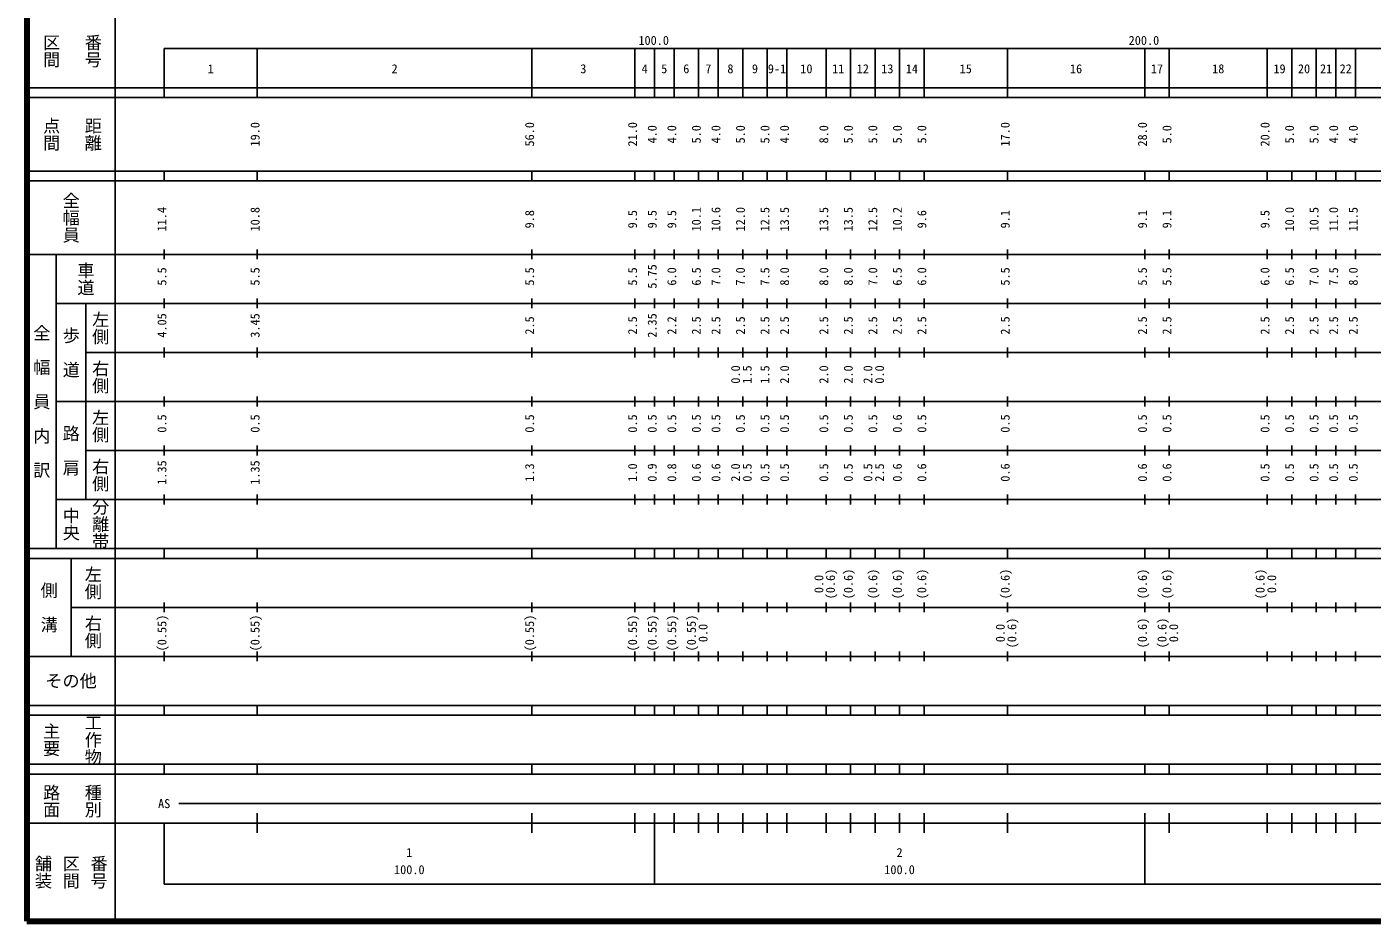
# Model space of a CAD drawing. Units: millimetres on the paper, enlarged 1000 times. Extents: x 40000 to 680000, y 20000 to 380000.
# Drawn here: x 40000 to 314382, y 20000 to 202409 of the extents above; entities that cross this region are included whole.
import ezdxf
from ezdxf.enums import TextEntityAlignment as Align

# ---------------------------------------------------------------- set-up
doc = ezdxf.new("R2010")
doc.units = ezdxf.units.MM
doc.header["$LTSCALE"] = 1000
doc.layers.add('M-TTL', color=2, linetype='Continuous', lineweight=140)
doc.layers.add('M-TTL-BAND', color=7, linetype='Continuous', lineweight=25)
doc.styles.add('@ＭＳ ゴシック', font='')
doc.styles.add('ＭＳ ゴシック', font='')
doc.styles.get('@ＭＳ ゴシック').set_extended_font_data('@MS Gothic')
doc.styles.get('ＭＳ ゴシック').set_extended_font_data('MS Gothic')

msp = doc.modelspace()

# ---------------------------------------------------------------- linework, layer by layer
at = {"layer": 'M-TTL'}
for p, q in [((40000, 380000), (40000, 20000)), ((40000, 20000), (680000, 20000))]:
    msp.add_line(p, q, dxfattribs=at)
at = {"layer": 'M-TTL-BAND'}
for p, q in [((58000, 370000), (58000, 20000)), ((68000, 198000), (579000, 198000)), ((68000, 198000), (68000, 188000)), ((87000, 188000), (87000, 198000)), ((143000, 188000), (143000, 198000)), ((164000, 188000), (164000, 198000)), ((168000, 188000), (168000, 198000)), ((172000, 188000), (172000, 198000)), ((177000, 188000), (177000, 198000)), ((181000, 188000), (181000, 198000)), ((186000, 188000), (186000, 198000)), ((191000, 188000), (191000, 198000)), ((195000, 188000), (195000, 198000)), ((203000, 188000), (203000, 198000)), ((208000, 188000), (208000, 198000)), ((213000, 188000), (213000, 198000)), ((218000, 188000), (218000, 198000)), ((223000, 188000), (223000, 198000)), ((240000, 188000), (240000, 198000)), ((268000, 188000), (268000, 198000)), ((273000, 188000), (273000, 198000)), ((293000, 188000), (293000, 198000)), ((298000, 188000), (298000, 198000)), ((303000, 188000), (303000, 198000)), ((307000, 188000), (307000, 198000)), ((311000, 188000), (311000, 198000)), ((40000, 190000), (579000, 190000)), ((40000, 188000), (579000, 188000)), ((40000, 173000), (579000, 173000)), ((68000, 171000), (68000, 173000)), ((87000, 171000), (87000, 173000)), ((143000, 171000), (143000, 173000)), ((164000, 171000), (164000, 173000)), ((168000, 171000), (168000, 173000)), ((172000, 171000), (172000, 173000)), ((177000, 171000), (177000, 173000)), ((181000, 171000), (181000, 173000)), ((186000, 171000), (186000, 173000)), ((191000, 171000), (191000, 173000)), ((195000, 171000), (195000, 173000)), ((203000, 171000), (203000, 173000)), ((208000, 171000), (208000, 173000)), ((213000, 171000), (213000, 173000)), ((218000, 171000), (218000, 173000)), ((223000, 171000), (223000, 173000)), ((240000, 171000), (240000, 173000)), ((268000, 171000), (268000, 173000)), ((273000, 171000), (273000, 173000)), ((293000, 171000), (293000, 173000)), ((298000, 171000), (298000, 173000)), ((303000, 171000), (303000, 173000)), ((307000, 171000), (307000, 173000)), ((311000, 171000), (311000, 173000)), ((40000, 171000), (579000, 171000)), ((68000, 155000), (68000, 157000)), ((87000, 155000), (87000, 157000)), ((143000, 155000), (143000, 157000)), ((164000, 155000), (164000, 157000)), ((168000, 155000), (168000, 157000)), ((172000, 155000), (172000, 157000)), ((177000, 155000), (177000, 157000)), ((181000, 155000), (181000, 157000)), ((186000, 155000), (186000, 157000)), ((191000, 155000), (191000, 157000)), ((195000, 155000), (195000, 157000)), ((203000, 155000), (203000, 157000)), ((208000, 155000), (208000, 157000)), ((213000, 155000), (213000, 157000)), ((218000, 155000), (218000, 157000)), ((223000, 155000), (223000, 157000)), ((240000, 155000), (240000, 157000)), ((268000, 155000), (268000, 157000)), ((273000, 155000), (273000, 157000)), ((293000, 155000), (293000, 157000)), ((298000, 155000), (298000, 157000)), ((303000, 155000), (303000, 157000)), ((307000, 155000), (307000, 157000)), ((311000, 155000), (311000, 157000)), ((40000, 156000), (579000, 156000)), ((46000, 96000), (46000, 156000)), ((46000, 146000), (579000, 146000)), ((52000, 146000), (52000, 106000)), ((68000, 145000), (68000, 147000)), ((87000, 145000), (87000, 147000)), ((143000, 145000), (143000, 147000)), ((164000, 145000), (164000, 147000)), ((168000, 145000), (168000, 147000)), ((172000, 145000), (172000, 147000)), ((177000, 145000), (177000, 147000)), ((181000, 145000), (181000, 147000)), ((186000, 145000), (186000, 147000)), ((191000, 145000), (191000, 147000)), ((195000, 145000), (195000, 147000)), ((203000, 145000), (203000, 147000)), ((208000, 145000), (208000, 147000)), ((213000, 145000), (213000, 147000)), ((218000, 145000), (218000, 147000)), ((223000, 145000), (223000, 147000)), ((240000, 145000), (240000, 147000)), ((268000, 145000), (268000, 147000)), ((273000, 145000), (273000, 147000)), ((293000, 145000), (293000, 147000)), ((298000, 145000), (298000, 147000)), ((303000, 145000), (303000, 147000)), ((307000, 145000), (307000, 147000)), ((311000, 145000), (311000, 147000)), ((52000, 136000), (579000, 136000)), ((68000, 135000), (68000, 137000)), ((87000, 135000), (87000, 137000)), ((143000, 135000), (143000, 137000)), ((164000, 135000), (164000, 137000)), ((168000, 135000), (168000, 137000)), ((172000, 135000), (172000, 137000)), ((177000, 135000), (177000, 137000)), ((181000, 135000), (181000, 137000)), ((186000, 135000), (186000, 137000)), ((191000, 135000), (191000, 137000)), ((195000, 135000), (195000, 137000)), ((203000, 135000), (203000, 137000)), ((208000, 135000), (208000, 137000)), ((213000, 135000), (213000, 137000)), ((218000, 135000), (218000, 137000)), ((223000, 135000), (223000, 137000)), ((240000, 135000), (240000, 137000)), ((268000, 135000), (268000, 137000)), ((273000, 135000), (273000, 137000)), ((293000, 135000), (293000, 137000)), ((298000, 135000), (298000, 137000)), ((303000, 135000), (303000, 137000)), ((307000, 135000), (307000, 137000)), ((311000, 135000), (311000, 137000)), ((68000, 125000), (68000, 127000)), ((87000, 125000), (87000, 127000)), ((143000, 125000), (143000, 127000)), ((164000, 125000), (164000, 127000)), ((168000, 125000), (168000, 127000)), ((172000, 125000), (172000, 127000)), ((177000, 125000), (177000, 127000)), ((181000, 125000), (181000, 127000)), ((186000, 125000), (186000, 127000)), ((191000, 125000), (191000, 127000)), ((195000, 125000), (195000, 127000)), ((203000, 125000), (203000, 127000)), ((208000, 125000), (208000, 127000)), ((213000, 125000), (213000, 127000)), ((218000, 125000), (218000, 127000)), ((223000, 125000), (223000, 127000)), ((240000, 125000), (240000, 127000)), ((268000, 125000), (268000, 127000)), ((273000, 125000), (273000, 127000)), ((293000, 125000), (293000, 127000)), ((298000, 125000), (298000, 127000)), ((303000, 125000), (303000, 127000)), ((307000, 125000), (307000, 127000)), ((311000, 125000), (311000, 127000)), ((46000, 126000), (579000, 126000)), ((52000, 116000), (579000, 116000)), ((68000, 115000), (68000, 117000)), ((87000, 115000), (87000, 117000)), ((143000, 115000), (143000, 117000)), ((164000, 115000), (164000, 117000)), ((168000, 115000), (168000, 117000)), ((172000, 115000), (172000, 117000)), ((177000, 115000), (177000, 117000)), ((181000, 115000), (181000, 117000)), ((186000, 115000), (186000, 117000)), ((191000, 115000), (191000, 117000)), ((195000, 115000), (195000, 117000)), ((203000, 115000), (203000, 117000)), ((208000, 115000), (208000, 117000)), ((213000, 115000), (213000, 117000)), ((218000, 115000), (218000, 117000)), ((223000, 115000), (223000, 117000)), ((240000, 115000), (240000, 117000)), ((268000, 115000), (268000, 117000)), ((273000, 115000), (273000, 117000)), ((293000, 115000), (293000, 117000)), ((298000, 115000), (298000, 117000)), ((303000, 115000), (303000, 117000)), ((307000, 115000), (307000, 117000)), ((311000, 115000), (311000, 117000)), ((46000, 106000), (579000, 106000)), ((68000, 105000), (68000, 107000)), ((87000, 105000), (87000, 107000)), ((143000, 105000), (143000, 107000)), ((164000, 105000), (164000, 107000)), ((168000, 105000), (168000, 107000)), ((172000, 105000), (172000, 107000)), ((177000, 105000), (177000, 107000)), ((181000, 105000), (181000, 107000)), ((186000, 105000), (186000, 107000)), ((191000, 105000), (191000, 107000)), ((195000, 105000), (195000, 107000)), ((203000, 105000), (203000, 107000)), ((208000, 105000), (208000, 107000)), ((213000, 105000), (213000, 107000)), ((218000, 105000), (218000, 107000)), ((223000, 105000), (223000, 107000)), ((240000, 105000), (240000, 107000)), ((268000, 105000), (268000, 107000)), ((273000, 105000), (273000, 107000)), ((293000, 105000), (293000, 107000)), ((298000, 105000), (298000, 107000)), ((303000, 105000), (303000, 107000)), ((307000, 105000), (307000, 107000)), ((311000, 105000), (311000, 107000)), ((40000, 96000), (579000, 96000)), ((40000, 94000), (579000, 94000)), ((49000, 94000), (49000, 74000)), ((68000, 94000), (68000, 96000)), ((87000, 94000), (87000, 96000)), ((143000, 94000), (143000, 96000)), ((164000, 94000), (164000, 96000)), ((168000, 94000), (168000, 96000)), ((172000, 94000), (172000, 96000)), ((177000, 94000), (177000, 96000)), ((181000, 94000), (181000, 96000)), ((186000, 94000), (186000, 96000)), ((191000, 94000), (191000, 96000)), ((195000, 94000), (195000, 96000)), ((203000, 94000), (203000, 96000)), ((208000, 94000), (208000, 96000)), ((213000, 94000), (213000, 96000)), ((218000, 94000), (218000, 96000)), ((223000, 94000), (223000, 96000)), ((240000, 94000), (240000, 96000)), ((268000, 94000), (268000, 96000)), ((273000, 94000), (273000, 96000)), ((293000, 94000), (293000, 96000)), ((298000, 94000), (298000, 96000)), ((303000, 94000), (303000, 96000)), ((307000, 94000), (307000, 96000)), ((311000, 94000), (311000, 96000)), ((49000, 84000), (579000, 84000)), ((68000, 83000), (68000, 85000)), ((87000, 83000), (87000, 85000)), ((143000, 83000), (143000, 85000)), ((164000, 83000), (164000, 85000)), ((168000, 83000), (168000, 85000)), ((172000, 83000), (172000, 85000)), ((177000, 83000), (177000, 85000)), ((181000, 83000), (181000, 85000)), ((186000, 83000), (186000, 85000)), ((191000, 83000), (191000, 85000)), ((195000, 83000), (195000, 85000)), ((203000, 83000), (203000, 85000)), ((208000, 83000), (208000, 85000)), ((213000, 83000), (213000, 85000)), ((218000, 83000), (218000, 85000)), ((223000, 83000), (223000, 85000)), ((240000, 83000), (240000, 85000)), ((268000, 83000), (268000, 85000)), ((273000, 83000), (273000, 85000)), ((293000, 83000), (293000, 85000)), ((298000, 83000), (298000, 85000)), ((303000, 83000), (303000, 85000)), ((307000, 83000), (307000, 85000)), ((311000, 83000), (311000, 85000)), ((68000, 73000), (68000, 75000)), ((87000, 73000), (87000, 75000)), ((143000, 73000), (143000, 75000)), ((164000, 73000), (164000, 75000)), ((168000, 73000), (168000, 75000)), ((172000, 73000), (172000, 75000)), ((177000, 73000), (177000, 75000)), ((181000, 73000), (181000, 75000)), ((186000, 73000), (186000, 75000)), ((191000, 73000), (191000, 75000)), ((195000, 73000), (195000, 75000)), ((203000, 73000), (203000, 75000)), ((208000, 73000), (208000, 75000)), ((213000, 73000), (213000, 75000)), ((218000, 73000), (218000, 75000)), ((223000, 73000), (223000, 75000)), ((240000, 73000), (240000, 75000)), ((268000, 73000), (268000, 75000)), ((273000, 73000), (273000, 75000)), ((293000, 73000), (293000, 75000)), ((298000, 73000), (298000, 75000)), ((303000, 73000), (303000, 75000)), ((307000, 73000), (307000, 75000)), ((311000, 73000), (311000, 75000)), ((40000, 74000), (579000, 74000)), ((40000, 64000), (579000, 64000)), ((68000, 62000), (68000, 64000)), ((87000, 62000), (87000, 64000)), ((143000, 62000), (143000, 64000)), ((164000, 62000), (164000, 64000)), ((168000, 62000), (168000, 64000)), ((172000, 62000), (172000, 64000)), ((177000, 62000), (177000, 64000)), ((181000, 62000), (181000, 64000)), ((186000, 62000), (186000, 64000)), ((191000, 62000), (191000, 64000)), ((195000, 62000), (195000, 64000)), ((203000, 62000), (203000, 64000)), ((208000, 62000), (208000, 64000)), ((213000, 62000), (213000, 64000)), ((218000, 62000), (218000, 64000)), ((223000, 62000), (223000, 64000)), ((240000, 62000), (240000, 64000)), ((268000, 62000), (268000, 64000)), ((273000, 62000), (273000, 64000)), ((293000, 62000), (293000, 64000)), ((298000, 62000), (298000, 64000)), ((303000, 62000), (303000, 64000)), ((307000, 62000), (307000, 64000)), ((311000, 62000), (311000, 64000)), ((40000, 62000), (579000, 62000)), ((40000, 52000), (579000, 52000)), ((40000, 50000), (579000, 50000)), ((68000, 50000), (68000, 52000)), ((87000, 50000), (87000, 52000)), ((143000, 50000), (143000, 52000)), ((164000, 50000), (164000, 52000)), ((168000, 50000), (168000, 52000)), ((172000, 50000), (172000, 52000)), ((177000, 50000), (177000, 52000)), ((181000, 50000), (181000, 52000)), ((186000, 50000), (186000, 52000)), ((191000, 50000), (191000, 52000)), ((195000, 50000), (195000, 52000)), ((203000, 50000), (203000, 52000)), ((208000, 50000), (208000, 52000)), ((213000, 50000), (213000, 52000)), ((218000, 50000), (218000, 52000)), ((223000, 50000), (223000, 52000)), ((240000, 50000), (240000, 52000)), ((268000, 50000), (268000, 52000)), ((273000, 50000), (273000, 52000)), ((293000, 50000), (293000, 52000)), ((298000, 50000), (298000, 52000)), ((303000, 50000), (303000, 52000)), ((307000, 50000), (307000, 52000)), ((311000, 50000), (311000, 52000)), ((71000, 44000), (565000, 44000)), ((87000, 38000), (87000, 42000)), ((143000, 38000), (143000, 42000)), ((164000, 38000), (164000, 42000)), ((168000, 27500), (168000, 42000)), ((172000, 38000), (172000, 42000)), ((177000, 38000), (177000, 42000)), ((181000, 38000), (181000, 42000)), ((186000, 38000), (186000, 42000)), ((191000, 38000), (191000, 42000)), ((195000, 38000), (195000, 42000)), ((203000, 38000), (203000, 42000)), ((208000, 38000), (208000, 42000)), ((213000, 38000), (213000, 42000)), ((218000, 38000), (218000, 42000)), ((223000, 38000), (223000, 42000)), ((240000, 38000), (240000, 42000)), ((268000, 27500), (268000, 42000)), ((273000, 38000), (273000, 42000)), ((293000, 38000), (293000, 42000)), ((298000, 38000), (298000, 42000)), ((303000, 38000), (303000, 42000)), ((307000, 38000), (307000, 42000)), ((311000, 38000), (311000, 42000)), ((40000, 40000), (579000, 40000)), ((68000, 40000), (68000, 27500)), ((68000, 27500), (579000, 27500))]:
    msp.add_line(p, q, dxfattribs=at)

# ---------------------------------------------------------------- texts
at = {"layer": 'M-TTL-BAND', "style": '@ＭＳ ゴシック'}
for s, p in [('区間', (45000, 197500)), ('番号', (53500, 197500)), ('点間', (45000, 180500)), ('距離', (53500, 180500)), ('全幅員', (49000, 163500)), ('車道', (52000, 151000)), ('左側', (55000, 141000)), ('全\u3000幅\u3000員\u3000内\u3000訳', (43000, 126000)), ('歩\u3000道', (49000, 136000)), ('右側', (55000, 131000)), ('左側', (55000, 121000)), ('路\u3000肩', (49000, 116000)), ('右側', (55000, 111000)), ('中央', (49000, 101000)), ('分離帯', (55000, 101000)), ('左側', (53500, 89000)), ('側\u3000溝', (44500, 84000)), ('右側', (53500, 79000)), ('工作物', (53500, 57000)), ('主要', (45000, 57000)), ('路面', (45000, 44500)), ('種別', (53500, 44500)), ('舗装', (43333, 30000)), ('区間', (49000, 30000)), ('番号', (54667, 30000))]:
    msp.add_text(s, height=2566, rotation=270, dxfattribs=at).set_placement(p, align=Align.MIDDLE_CENTER)
at = {"layer": 'M-TTL-BAND', "style": 'ＭＳ ゴシック'}
for s, p in [('100.0', (167844, 198195)), ('200.0', (267844, 198195)), ('1', (77500, 192405)), ('2', (115000, 192405)), ('3', (153500, 192405)), ('4', (166000, 192405)), ('5', (170000, 192405)), ('6', (174500, 192405)), ('7', (179000, 192405)), ('8', (183500, 192405)), ('9', (188500, 192405)), ('9-1', (193000, 192405)), ('10', (199000, 192405)), ('11', (205500, 192405)), ('12', (210500, 192405)), ('13', (215500, 192405)), ('14', (220500, 192405)), ('15', (231500, 192405)), ('16', (254000, 192405)), ('17', (270500, 192405)), ('18', (283000, 192405)), ('19', (295500, 192405)), ('20', (300500, 192405)), ('21', (305000, 192405)), ('22', (309000, 192405)), ('AS', (68000, 42500)), ('1', (118000, 32523)), ('2', (218000, 32523)), ('100.0', (118000, 29033)), ('100.0', (218000, 29033))]:
    msp.add_text(s, height=1833, dxfattribs=at).set_placement(p, align=Align.BOTTOM_CENTER)
for s, p in [('19.0', (88000, 180500)), ('56.0', (144000, 180500)), ('21.0', (165000, 180500)), ('4.0', (169000, 180500)), ('4.0', (173000, 180500)), ('5.0', (178000, 180500)), ('4.0', (182000, 180500)), ('5.0', (187000, 180500)), ('5.0', (192000, 180500)), ('4.0', (196000, 180500)), ('8.0', (204000, 180500)), ('5.0', (209000, 180500)), ('5.0', (214000, 180500)), ('5.0', (219000, 180500)), ('5.0', (224000, 180500)), ('17.0', (241000, 180500)), ('28.0', (269000, 180500)), ('5.0', (274000, 180500)), ('20.0', (294000, 180500)), ('5.0', (299000, 180500)), ('5.0', (304000, 180500)), ('4.0', (308000, 180500)), ('4.0', (312000, 180500)), ('11.4', (69000, 163174)), ('10.8', (88000, 163174)), ('9.8', (144000, 163174)), ('9.5', (165000, 163174)), ('9.5', (169000, 163174)), ('9.5', (173000, 163174)), ('10.1', (178000, 163174)), ('10.6', (182000, 163174)), ('12.0', (187000, 163174)), ('12.5', (192000, 163174)), ('13.5', (196000, 163174)), ('13.5', (204000, 163174)), ('13.5', (209000, 163174)), ('12.5', (214000, 163174)), ('10.2', (219000, 163174)), ('9.6', (224000, 163174)), ('9.1', (241000, 163174)), ('9.1', (269000, 163174)), ('9.1', (274000, 163174)), ('9.5', (294000, 163174)), ('10.0', (299000, 163174)), ('10.5', (304000, 163174)), ('11.0', (308000, 163174)), ('11.5', (312000, 163174)), ('5.75', (169000, 151500)), ('5.5', (69000, 151500)), ('5.5', (88000, 151500)), ('5.5', (144000, 151500)), ('5.5', (165000, 151500)), ('6.0', (173000, 151500)), ('6.5', (178000, 151500)), ('7.0', (182000, 151500)), ('7.0', (187000, 151500)), ('7.5', (192000, 151500)), ('8.0', (196000, 151500)), ('8.0', (204000, 151500)), ('8.0', (209000, 151500)), ('7.0', (214000, 151500)), ('6.5', (219000, 151500)), ('6.0', (224000, 151500)), ('5.5', (241000, 151500)), ('5.5', (269000, 151500)), ('5.5', (274000, 151500)), ('6.0', (294000, 151500)), ('6.5', (299000, 151500)), ('7.0', (304000, 151500)), ('7.5', (308000, 151500)), ('8.0', (312000, 151500)), ('4.05', (69000, 141500)), ('3.45', (88000, 141500)), ('2.5', (144000, 141500)), ('2.5', (165000, 141500)), ('2.35', (169000, 141500)), ('2.2', (173000, 141500)), ('2.5', (178000, 141500)), ('2.5', (182000, 141500)), ('2.5', (187000, 141500)), ('2.5', (192000, 141500)), ('2.5', (196000, 141500)), ('2.5', (204000, 141500)), ('2.5', (209000, 141500)), ('2.5', (214000, 141500)), ('2.5', (219000, 141500)), ('2.5', (224000, 141500)), ('2.5', (241000, 141500)), ('2.5', (269000, 141500)), ('2.5', (274000, 141500)), ('2.5', (294000, 141500)), ('2.5', (299000, 141500)), ('2.5', (304000, 141500)), ('2.5', (308000, 141500)), ('2.5', (312000, 141500)), ('0.0', (186000, 131500)), ('1.5', (188370, 131500)), ('1.5', (192000, 131500)), ('2.0', (196000, 131500)), ('2.0', (204000, 131500)), ('2.0', (209000, 131500)), ('2.0', (213000, 131500)), ('0.0', (215370, 131500)), ('0.5', (69000, 121500)), ('0.5', (88000, 121500)), ('0.5', (144000, 121500)), ('0.5', (165000, 121500)), ('0.5', (169000, 121500)), ('0.5', (173000, 121500)), ('0.5', (178000, 121500)), ('0.5', (182000, 121500)), ('0.5', (187000, 121500)), ('0.5', (192000, 121500)), ('0.5', (196000, 121500)), ('0.5', (204000, 121500)), ('0.5', (209000, 121500)), ('0.5', (214000, 121500)), ('0.6', (219000, 121500)), ('0.5', (224000, 121500)), ('0.5', (241000, 121500)), ('0.5', (269000, 121500)), ('0.5', (274000, 121500)), ('0.5', (294000, 121500)), ('0.5', (299000, 121500)), ('0.5', (304000, 121500)), ('0.5', (308000, 121500)), ('0.5', (312000, 121500)), ('1.35', (69000, 111500)), ('1.35', (88000, 111500)), ('1.3', (144000, 111500)), ('1.0', (165000, 111500)), ('0.9', (169000, 111500)), ('0.8', (173000, 111500)), ('0.6', (178000, 111500)), ('0.6', (182000, 111500)), ('2.0', (186000, 111500)), ('0.5', (188370, 111500)), ('0.5', (192000, 111500)), ('0.5', (196000, 111500)), ('0.5', (204000, 111500)), ('0.5', (209000, 111500)), ('0.5', (213000, 111500)), ('2.5', (215370, 111500)), ('0.6', (219000, 111500)), ('0.6', (224000, 111500)), ('0.6', (241000, 111500)), ('0.6', (269000, 111500)), ('0.6', (274000, 111500)), ('0.5', (294000, 111500)), ('0.5', (299000, 111500)), ('0.5', (304000, 111500)), ('0.5', (308000, 111500)), ('0.5', (312000, 111500)), ('(0.6)', (205370, 88764)), ('(0.6)', (209000, 88764)), ('(0.6)', (214000, 88764)), ('(0.6)', (219000, 88764)), ('(0.6)', (224000, 88764)), ('(0.6)', (241000, 88764)), ('(0.6)', (269000, 88764)), ('(0.6)', (274000, 88764)), ('(0.6)', (293000, 88764)), ('0.0', (203000, 88764)), ('0.0', (295370, 88764)), ('(0.55)', (69000, 78764)), ('(0.55)', (88000, 78764)), ('(0.55)', (144000, 78764)), ('(0.55)', (165000, 78764)), ('(0.55)', (169000, 78764)), ('(0.55)', (173000, 78764)), ('(0.55)', (177000, 78764)), ('0.0', (179370, 78764)), ('0.0', (240000, 78764)), ('(0.6)', (242370, 78764)), ('(0.6)', (269000, 78764)), ('(0.6)', (273000, 78764)), ('0.0', (275370, 78764))]:
    msp.add_text(s, height=1833, rotation=90, dxfattribs=at).set_placement(p, align=Align.BOTTOM_CENTER)
msp.add_text('その他', height=2566, dxfattribs=at).set_placement((49000, 69000), align=Align.MIDDLE_CENTER)

doc.saveas('drawing.dxf')
